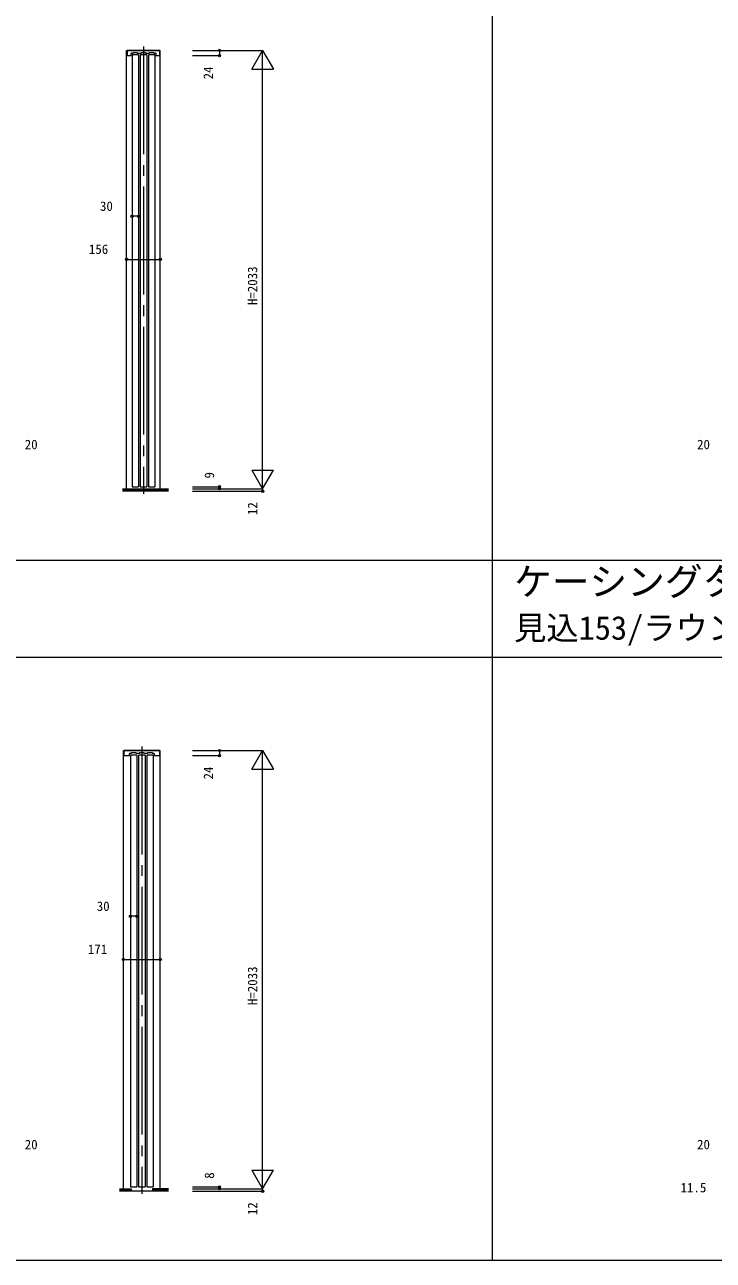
# Model space of a CAD drawing. Units: millimetres, scale not verified. Extents: x -14341 to 14341, y -10000 to 10000.
# Drawn here: x -5111 to -1916, y -10000 to -4268 of the extents above; entities that cross this region are included whole.
import ezdxf
from ezdxf.enums import TextEntityAlignment as Align

# ---------------------------------------------------------------- set-up
doc = ezdxf.new("R2010")
doc.units = ezdxf.units.MM
doc.header["$LTSCALE"] = 50
doc.linetypes.add('USER1', pattern=[13, 10, -1, 1, -1])
doc.layers.add('0-0_0', color=7, linetype='Continuous')
for name, color, linetype, lineweight in [('0-1_YKK_F1', 7, 'Continuous', 18), ('0-4_YKK_N1', 2, 'Continuous', 18), ('0-5_YKK_B1', 4, 'Continuous', 18), ('0-6_YKK_Z1', 7, 'Continuous', 18)]:
    doc.layers.add(name, color=color, linetype=linetype, lineweight=lineweight)
doc.styles.add('ＭＳ ゴシック', font='')
doc.styles.get('ＭＳ ゴシック').set_extended_font_data('MS Gothic')

msp = doc.modelspace()

# ---------------------------------------------------------------- linework, layer by layer
at = {"layer": '0-1_YKK_F1'}
for p, q in [((-2940.51, -10000), (-2940.51, 9500)), ((-14340.51, -6752.5), (14159.49, -6752.5)), ((-14340.51, -7202.5), (14159.49, -7202.5)), ((-14340.51, -10000), (14340.51, -10000))]:
    msp.add_line(p, q, dxfattribs=at)
at = {"layer": '0-4_YKK_N1'}
for p, q in [((-4332.01, -4387.5), (-4007.01, -4387.5)), ((-4332.01, -4411.5), (-4207.01, -4411.5)), ((-4207.01, -4387.5), (-4207.01, -4411.5)), ((-4057.01, -4474.1), (-4007.01, -4387.5)), ((-4007.01, -6420.5), (-4007.01, -4387.5)), ((-4007.01, -4387.5), (-3957.01, -4474.1)), ((-4057.01, -4474.1), (-3957.01, -4474.1)), ((-4583.01, -5156.88), (-4613.01, -5156.88)), ((-4638.01, -5356.88), (-4482.01, -5356.88)), ((-4057.01, -6333.9), (-3957.01, -6333.9)), ((-4332.01, -6411.5), (-4207.01, -6411.5)), ((-4207.01, -6411.5), (-4207.01, -6420.5)), ((-4332.01, -6420.5), (-4007.01, -6420.5)), ((-4332.01, -6432.5), (-4007.01, -6432.5)), ((-4007.01, -6420.5), (-4007.01, -6432.5)), ((-4332.01, -7635), (-4007.01, -7635)), ((-4332.01, -7659), (-4207.01, -7659)), ((-4207.01, -7635), (-4207.01, -7659)), ((-4057.01, -7721.6), (-4007.01, -7635)), ((-4007.01, -9668), (-4007.01, -7635)), ((-4007.01, -7635), (-3957.01, -7721.6)), ((-4057.01, -7721.6), (-3957.01, -7721.6)), ((-4590.51, -8404.38), (-4620.51, -8404.38)), ((-4653.01, -8604.38), (-4482.01, -8604.38)), ((-4057.01, -9581.4), (-3957.01, -9581.4)), ((-4332.01, -9660), (-4207.01, -9660)), ((-4332.01, -9668), (-4007.01, -9668)), ((-4332.01, -9680), (-4007.01, -9680)), ((-4207.01, -9660), (-4207.01, -9668)), ((-4007.01, -9668), (-4007.01, -9680))]:
    msp.add_line(p, q, dxfattribs=at)
for points in [[(-4057.01, -6333.9), (-4007.01, -6420.5), (-3957.01, -6333.9)], [(-4057.01, -9581.4), (-4007.01, -9668), (-3957.01, -9581.4)]]:
    msp.add_lwpolyline(points, dxfattribs=at)
for centre in [(-4207.01, -4387.5), (-4207.01, -4411.5), (-4613.01, -5156.88), (-4583.01, -5156.88), (-4638.01, -5356.88), (-4482.01, -5356.88), (-4207.01, -6411.5), (-4207.01, -6420.5), (-4007.01, -6432.5), (-4207.01, -7635), (-4207.01, -7659), (-4620.51, -8404.38), (-4590.51, -8404.38), (-4653.01, -8604.38), (-4482.01, -8604.38), (-4207.01, -9660), (-4207.01, -9668), (-4007.01, -9680)]:
    msp.add_circle(centre, 5, dxfattribs=at)
at = {"layer": '0-5_YKK_B1'}
for p, q in [((-4638.01, -4387.5), (-4482.01, -4387.5)), ((-4638.01, -6420.5), (-4638.01, -4387.5)), ((-4613.01, -4408.5), (-4613.01, -6411.5)), ((-4583.01, -4408.5), (-4613.01, -4408.5)), ((-4583.01, -4408.5), (-4583.01, -6411.5)), ((-4575.01, -4408.5), (-4575.01, -6411.5)), ((-4545.01, -4408.5), (-4575.01, -4408.5)), ((-4545.01, -4408.5), (-4545.01, -6411.5)), ((-4537.01, -4408.5), (-4537.01, -6411.5)), ((-4507.01, -4408.5), (-4537.01, -4408.5)), ((-4507.01, -4408.5), (-4507.01, -6411.5)), ((-4502.31, -4402.3), (-4502.31, -4411)), ((-4482.01, -6420.5), (-4482.01, -4387.5)), ((-4613.01, -6411.5), (-4583.01, -6411.5)), ((-4575.01, -6411.5), (-4545.01, -6411.5)), ((-4537.01, -6411.5), (-4507.01, -6411.5)), ((-4653.01, -7635), (-4482.01, -7635)), ((-4653.01, -9668), (-4653.01, -7635)), ((-4620.51, -7656), (-4620.51, -9660)), ((-4590.51, -7656), (-4620.51, -7656)), ((-4590.51, -7656), (-4590.51, -9660)), ((-4582.51, -7656), (-4582.51, -9660)), ((-4552.51, -7656), (-4582.51, -7656)), ((-4552.51, -7656), (-4552.51, -9660)), ((-4544.51, -7656), (-4544.51, -9660)), ((-4514.51, -7656), (-4544.51, -7656)), ((-4514.51, -7656), (-4514.51, -9660)), ((-4509.81, -7649.8), (-4509.81, -7658.5)), ((-4482.01, -9668), (-4482.01, -7635)), ((-4620.51, -9660), (-4590.51, -9660)), ((-4582.51, -9660), (-4552.51, -9660)), ((-4544.51, -9660), (-4514.51, -9660))]:
    msp.add_line(p, q, dxfattribs=at)
for points in [[(-4484.51, -4409.5), (-4484.51, -4387.5), (-4635.51, -4387.5), (-4635.51, -4409.5)], [(-4633.51, -4411.5), (-4618.21, -4411.5), (-4617.71, -4411), (-4617.71, -4402.3)], [(-4615.71, -4400.3), (-4607.51, -4400.3), (-4607.51, -4397.5), (-4588.51, -4397.5), (-4588.51, -4400.3), (-4569.51, -4400.3), (-4569.51, -4397.5), (-4550.51, -4397.5), (-4550.51, -4400.3), (-4531.51, -4400.3), (-4531.51, -4397.5), (-4512.51, -4397.5), (-4512.51, -4400.3), (-4504.31, -4400.3)], [(-4502.31, -4411), (-4501.81, -4411.5), (-4486.51, -4411.5)], [(-4484.51, -7657), (-4484.51, -7635), (-4650.51, -7635), (-4650.51, -7657)], [(-4648.51, -7659), (-4625.71, -7659), (-4625.21, -7658.5), (-4625.21, -7649.8)], [(-4623.21, -7647.8), (-4615.01, -7647.8), (-4615.01, -7645), (-4596.01, -7645), (-4596.01, -7647.8), (-4577.01, -7647.8), (-4577.01, -7645), (-4558.01, -7645), (-4558.01, -7647.8), (-4539.01, -7647.8), (-4539.01, -7645), (-4520.01, -7645), (-4520.01, -7647.8), (-4511.81, -7647.8)], [(-4509.81, -7658.5), (-4509.31, -7659), (-4486.51, -7659)]]:
    msp.add_lwpolyline(points, dxfattribs=at)
for centre, start, end in [((-4633.51, -4409.5), 180.00001, 270.00001), ((-4615.71, -4402.3), 90, 180), ((-4504.31, -4402.3), 0, 90), ((-4486.51, -4409.5), 270, 0), ((-4648.51, -7657), 180.00001, 270.00001), ((-4623.21, -7649.8), 90, 180), ((-4511.81, -7649.8), 0, 90), ((-4486.51, -7657), 270, 0)]:
    msp.add_arc(centre, 2, start, end, dxfattribs=at)
at = {"layer": '0-6_YKK_Z1', "linetype": 'USER1'}
for p, q in [((-4560.01, -4369.5), (-4560.01, -6443.98)), ((-4567.51, -7617), (-4567.51, -9691.48))]:
    msp.add_line(p, q, dxfattribs=at)
at = {"layer": '0-6_YKK_Z1'}
for p, q in [((-4443.96, -6432.5), (-4656.72, -6432.5)), ((-4656.64, -6420.5), (-4443.96, -6420.5)), ((-4656.64, -6422.9), (-4443.96, -6422.9)), ((-4656.64, -6425.3), (-4443.96, -6425.3)), ((-4656.64, -6427.7), (-4443.96, -6427.7)), ((-4656.64, -6430.1), (-4443.96, -6430.1)), ((-4443.96, -9680), (-4671.72, -9680)), ((-4671.64, -9668), (-4617.51, -9668)), ((-4671.64, -9670.4), (-4617.51, -9670.4)), ((-4671.64, -9672.8), (-4617.51, -9672.8)), ((-4671.64, -9675.2), (-4617.51, -9675.2)), ((-4671.64, -9677.6), (-4617.51, -9677.6)), ((-4617.51, -9668), (-4617.51, -9680)), ((-4443.96, -9668), (-4517.51, -9668)), ((-4517.51, -9668), (-4517.51, -9680)), ((-4443.96, -9670.4), (-4517.51, -9670.4)), ((-4443.96, -9672.8), (-4517.51, -9672.8)), ((-4443.96, -9675.2), (-4517.51, -9675.2)), ((-4443.96, -9677.6), (-4517.51, -9677.6))]:
    msp.add_line(p, q, dxfattribs=at)

# ---------------------------------------------------------------- texts
at = {"layer": '0-0_0', "style": 'ＭＳ ゴシック'}
for s, height, p in [('ケーシングタイプ3方枠', 128.3, (-2840.51, -6954.22)), ('見込153/ラウンドレール/埋込敷居(アルミ)', 110, (-2840.51, -7154.27))]:
    msp.add_text(s, height=height, dxfattribs=at).set_placement(p, align=Align.BOTTOM_LEFT)
at = {"layer": '0-4_YKK_N1', "color": 7, "style": 'ＭＳ ゴシック'}
for s, p in [('24', (-4223.88, -4522.03)), ('H=2033', (-4019.01, -5569)), ('9', (-4219.01, -6373.35)), ('12', (-4019.01, -6543.16)), ('24', (-4223.88, -7769.53)), ('H=2033', (-4019.01, -8816.5)), ('8', (-4219.01, -9621.85)), ('12', (-4019.01, -9790.66))]:
    msp.add_text(s, height=43.99, rotation=90, dxfattribs=at).set_placement(p, align=Align.BOTTOM_LEFT)
for s, p in [('30', (-4761.79, -5144.88)), ('156', (-4813.18, -5344.88)), ('20', (-5110.81, -6250.5)), ('20', (-1991.21, -6250.5)), ('30', (-4776.79, -8392.38)), ('171', (-4818.18, -8592.38)), ('20', (-5110.81, -9498)), ('20', (-1991.21, -9498)), ('11.5', (-2067.85, -9698))]:
    msp.add_text(s, height=43.99, dxfattribs=at).set_placement(p, align=Align.BOTTOM_LEFT)

doc.saveas('drawing.dxf')
